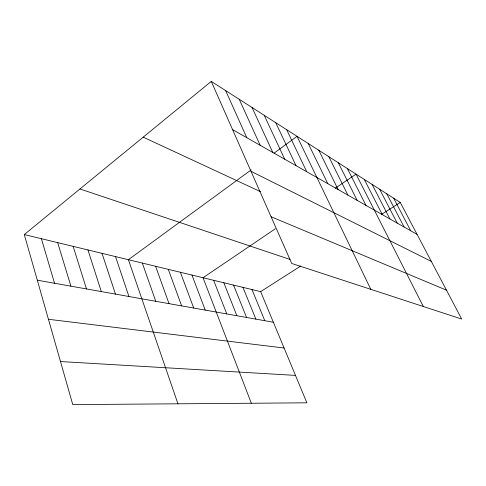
<?xml version="1.0" encoding="UTF-8"?>
<svg xmlns="http://www.w3.org/2000/svg" width="486" height="486" viewBox="0 0 486 486"><rect width="100%" height="100%" fill="white"/><g stroke="black" fill="none" stroke-linecap="round" stroke-linejoin="round"><path stroke-width="0.73" d="M24.3 234.568L260.642 291.643L306.885 402.815L72.772 404.613L24.3 234.568L211.27 81.387L400.251 202.443L461.7 319.065L291.703 263.448L211.27 81.387M251.232 169.851L128.401 259.706L177.943 403.805M274.116 153.114L297.055 136.341L370.812 289.328M275.392 228.742L203.033 277.731L251.335 403.24M335.273 188.204L356.056 174.134L423.33 306.514M260.642 291.643L300.743 266.024M381.498 214.423L400.251 202.443M60.495 361.548L295.482 375.399M48.448 319.29L284.091 348.019M37.3 280.179L273.369 322.242M79.959 188.969L290.118 259.469M271.073 216.75L446.47 290.166M143.212 137.149L260.551 191.678M251.001 171.315L431.313 261.389M232.575 129.616L417.085 234.392M393.672 198.227L410.737 230.789M386.807 193.829L404.109 227.023M379.633 189.236L397.177 223.086M372.13 184.431L389.918 218.967M364.281 179.401L382.318 214.648M347.429 168.606L365.97 205.365M338.365 162.804L357.167 200.366M328.834 156.699L347.897 195.099M318.804 150.271L338.122 189.552M308.221 143.492L327.807 183.69M286.655 129.677L306.727 171.722M275.72 122.672L296.017 165.641M264.208 115.297L284.723 159.226M252.058 107.515L272.786 152.446M239.227 99.296L260.162 145.278M225.65 90.603L246.779 137.678M251.973 289.547L264.791 320.717M242.957 287.372L255.861 319.126M233.578 285.106L246.566 317.467M223.815 282.749L236.882 315.742M213.64 280.294L226.786 313.944M191.958 275.058L205.232 310.104M180.385 272.263L193.714 308.051M168.284 269.335L181.661 305.901M155.611 266.279L169.025 303.653M142.331 263.072L155.769 301.29M115.51 256.596L128.948 296.509M102.036 253.34L115.455 294.103M87.936 249.938L101.313 291.588M73.161 246.366L86.484 288.945M57.67 242.629L70.913 286.169M41.401 238.699L54.541 283.253"/></g></svg>
